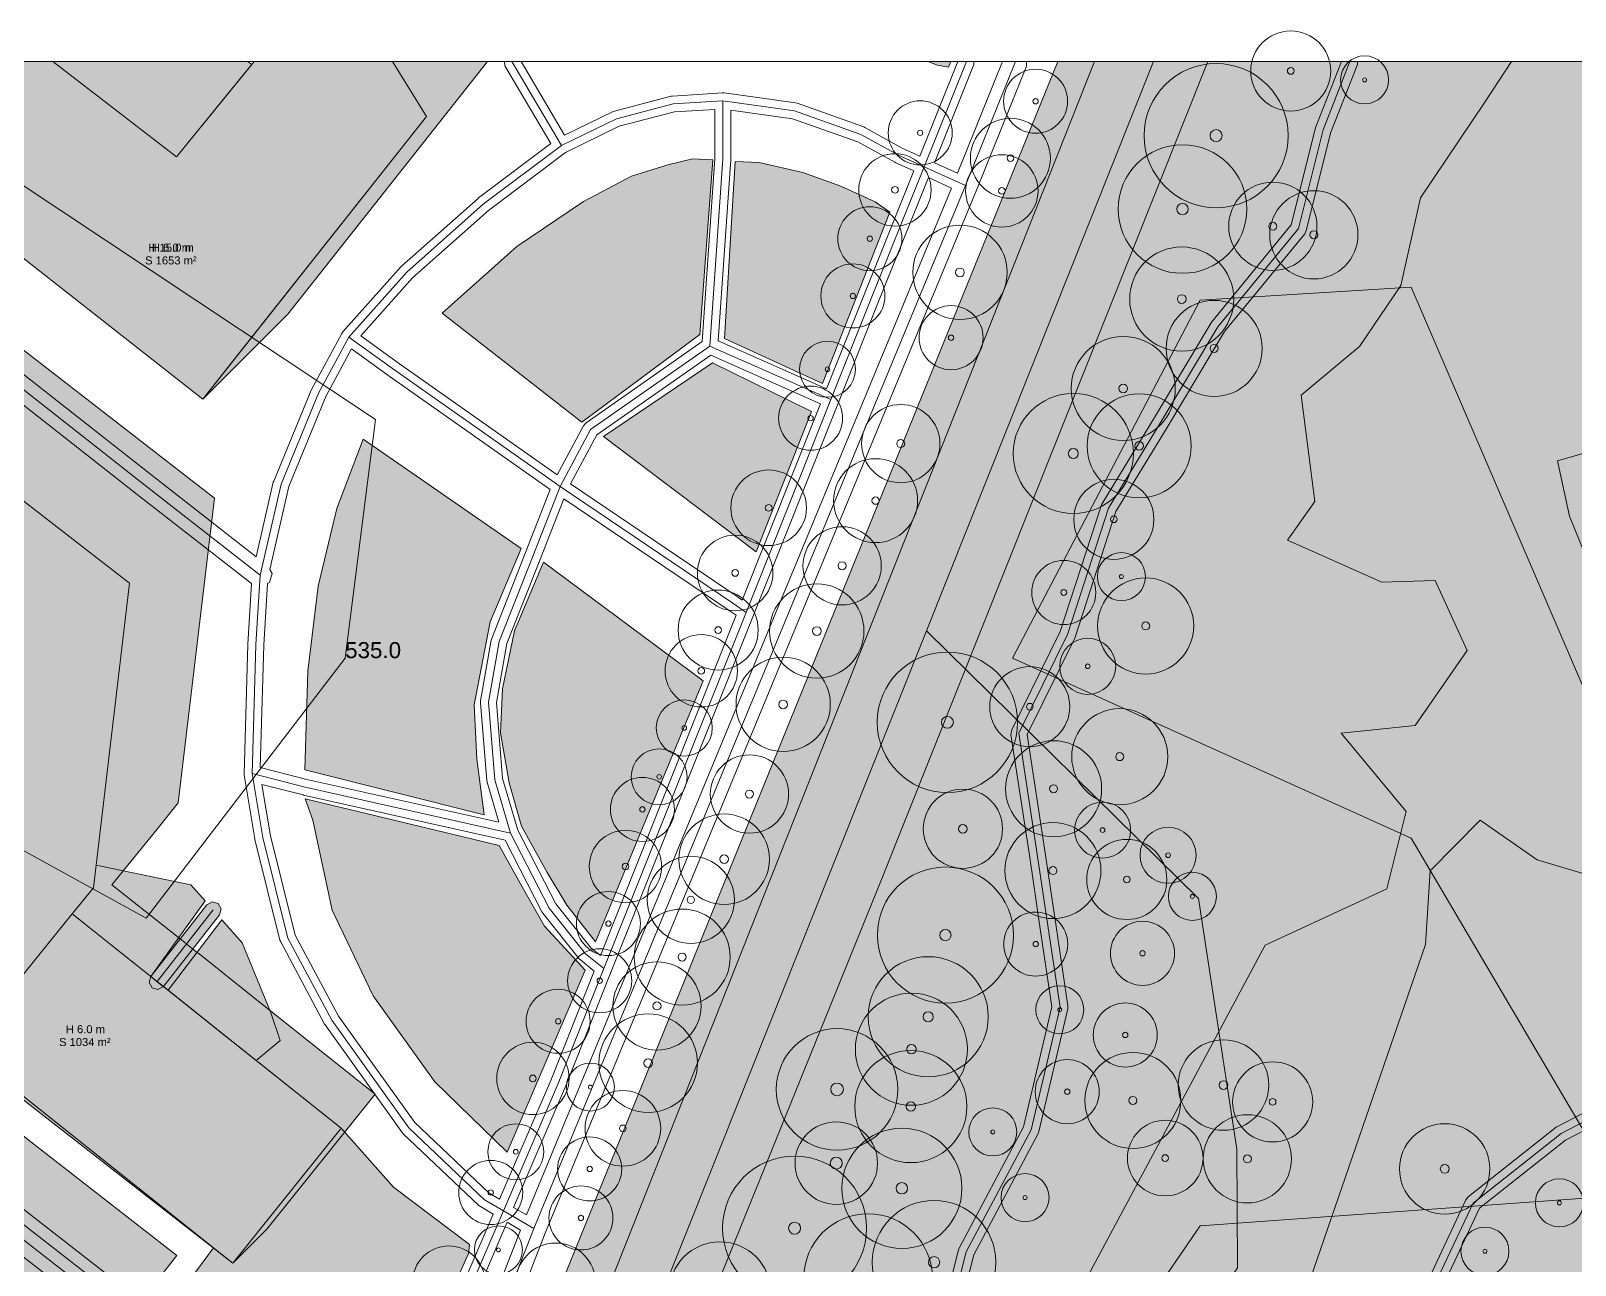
# Model space of a CAD drawing. Header units: metres. Extents: x -6 to 981, y -3 to 1020.
# Drawn here: x 130.5 to 323.4, y 862.9 to 1017 of the extents above; entities that cross this region are included whole.
import ezdxf

# ---------------------------------------------------------------- set-up
doc = ezdxf.new("R2010")
doc.units = ezdxf.units.M
doc.header["$MEASUREMENT"] = 0
for name, color, linetype, lineweight, true_color in [('TPX_BUILDING_AREAS_TEXT', 7, 'CONTINUOUS', 0, 0x000000), ('TPX_BUILDING_HEIGHTS_TEXT', 7, 'CONTINUOUS', 0, 0x000000), ('TPX_BUILDINGS', 7, 'CONTINUOUS', 0, 0x000000), ('TPX_BUILDINGS_HATCH', 7, 'CONTINUOUS', 0, 0xf0f0f0), ('TPX_BUILDINGS_SHADOWS_HATCH', 7, 'CONTINUOUS', 0, 0x000000), ('TPX_BUILDINGS_SHADOWS_OUTLINES', 7, 'CONTINUOUS', 0, 0x000000), ('TPX_CONTOUR_LINES_5M', 7, 'CONTINUOUS', 0, 0x969696), ('TPX_CONTOUR_LINES_5M_TEXT', 7, 'CONTINUOUS', 0, 0x000000), ('TPX_FRAME_PROJECT', 7, 'CONTINUOUS', 0, 0x000000), ('TPX_ROADS_AXES', 7, 'CONTINUOUS', 0, 0x323232), ('TPX_ROADS_CONTOURS', 7, 'CONTINUOUS', 0, 0x646464), ('TPX_ROADS_HATCH', 7, 'CONTINUOUS', 0, 0xc8c8c8), ('TPX_VEGETATION_GREEN_SPACES', 7, 'CONTINUOUS', 0, 0x58ba48), ('TPX_VEGETATION_GREEN_SPACES_HATCH', 7, 'CONTINUOUS', 0, 0x58ba48), ('TPX_VEGETATION_TREES_INDIVIDUAL', 7, 'CONTINUOUS', 0, 0x136734), ('TPX_WATERWAYS', 7, 'CONTINUOUS', 0, 0x7aafdf), ('TPX_WATERWAYS_HATCH', 7, 'CONTINUOUS', 0, 0x7aafdf)]:
    doc.layers.add(name, color=color, linetype=linetype, lineweight=lineweight, true_color=true_color)
doc.styles.add('TPX_TEXTE', font='arial.ttf')

# ---------------------------------------------------------------- blocks, each defined once
blk = doc.blocks.new('TREETR008_CR090')
at = {"layer": 'TPX_VEGETATION_TREES_INDIVIDUAL'}
for radius in [9, 0.75]:
    blk.add_circle((0, 0, 0.04), radius, dxfattribs=at)
blk = doc.blocks.new('TREETR005_CR050')
at = {"layer": 'TPX_VEGETATION_TREES_INDIVIDUAL'}
for radius in [4.95, 0.542]:
    blk.add_circle((0, 0, 0.04), radius, dxfattribs=at)
blk = doc.blocks.new('TREETR008_CR088')
at = {"layer": 'TPX_VEGETATION_TREES_INDIVIDUAL'}
for radius in [8.77, 0.75]:
    blk.add_circle((0, 0, 0.04), radius, dxfattribs=at)
blk = doc.blocks.new('TREETR007_CR064')
at = {"layer": 'TPX_VEGETATION_TREES_INDIVIDUAL'}
for radius in [6.37, 0.708]:
    blk.add_circle((0, 0, 0.04), radius, dxfattribs=at)
blk = doc.blocks.new('TREETR005_CR052')
at = {"layer": 'TPX_VEGETATION_TREES_INDIVIDUAL'}
for radius in [5.24, 0.458]:
    blk.add_circle((0, 0, 0.04), radius, dxfattribs=at)
blk = doc.blocks.new('TREETR006_CR075')
at = {"layer": 'TPX_VEGETATION_TREES_INDIVIDUAL'}
for radius in [7.5, 0.625]:
    blk.add_circle((0, 0, 0.04), radius, dxfattribs=at)
blk = doc.blocks.new('TREETR007_CR085')
at = {"layer": 'TPX_VEGETATION_TREES_INDIVIDUAL'}
for radius in [8.5, 0.708]:
    blk.add_circle((0, 0, 0.04), radius, dxfattribs=at)
blk = doc.blocks.new('TREETR008_CR076')
at = {"layer": 'TPX_VEGETATION_TREES_INDIVIDUAL'}
for radius in [7.59, 0.792]:
    blk.add_circle((0, 0, 0.04), radius, dxfattribs=at)
blk = doc.blocks.new('TREETR007_CR075')
at = {"layer": 'TPX_VEGETATION_TREES_INDIVIDUAL'}
for radius in [7.5, 0.708]:
    blk.add_circle((0, 0, 0.04), radius, dxfattribs=at)
blk = doc.blocks.new('TREETR006_CR070')
at = {"layer": 'TPX_VEGETATION_TREES_INDIVIDUAL'}
for radius in [7, 0.583]:
    blk.add_circle((0, 0, 0.04), radius, dxfattribs=at)
blk = doc.blocks.new('TREETR007_CR077')
at = {"layer": 'TPX_VEGETATION_TREES_INDIVIDUAL'}
for radius in [7.72, 0.708]:
    blk.add_circle((0, 0, 0.04), radius, dxfattribs=at)
blk = doc.blocks.new('TREETR003_CR040')
at = {"layer": 'TPX_VEGETATION_TREES_INDIVIDUAL'}
for radius in [4, 0.333]:
    blk.add_circle((0, 0, 0.04), radius, dxfattribs=at)
blk = doc.blocks.new('TREETR003_CR030')
at = {"layer": 'TPX_VEGETATION_TREES_INDIVIDUAL'}
for radius in [3, 0.25]:
    blk.add_circle((0, 0, 0.04), radius, dxfattribs=at)
blk = doc.blocks.new('TREETR003_CR035')
at = {"layer": 'TPX_VEGETATION_TREES_INDIVIDUAL'}
for radius in [3.5, 0.292]:
    blk.add_circle((0, 0, 0.04), radius, dxfattribs=at)
blk = doc.blocks.new('TREETR005_CR065')
at = {"layer": 'TPX_VEGETATION_TREES_INDIVIDUAL'}
for radius in [6.5, 0.542]:
    blk.add_circle((0, 0, 0.04), radius, dxfattribs=at)
blk = doc.blocks.new('TREETR005_CR049')
at = {"layer": 'TPX_VEGETATION_TREES_INDIVIDUAL'}
for radius in [4.89, 0.5]:
    blk.add_circle((0, 0, 0.04), radius, dxfattribs=at)
blk = doc.blocks.new('TREETR004_CR047')
at = {"layer": 'TPX_VEGETATION_TREES_INDIVIDUAL'}
for radius in [4.72, 0.417]:
    blk.add_circle((0, 0, 0.04), radius, dxfattribs=at)
blk = doc.blocks.new('TREETR005_CR060')
at = {"layer": 'TPX_VEGETATION_TREES_INDIVIDUAL'}
for radius in [6, 0.5]:
    blk.add_circle((0, 0, 0.04), radius, dxfattribs=at)
blk = doc.blocks.new('TREETR005_CR059')
at = {"layer": 'TPX_VEGETATION_TREES_INDIVIDUAL'}
for radius in [5.89, 0.542]:
    blk.add_circle((0, 0, 0.04), radius, dxfattribs=at)
blk = doc.blocks.new('TREETR005_CR054')
at = {"layer": 'TPX_VEGETATION_TREES_INDIVIDUAL'}
for radius in [5.44, 0.458]:
    blk.add_circle((0, 0, 0.04), radius, dxfattribs=at)
blk = doc.blocks.new('TREETR005_CR057')
at = {"layer": 'TPX_VEGETATION_TREES_INDIVIDUAL'}
for radius in [5.65, 0.542]:
    blk.add_circle((0, 0, 0.04), radius, dxfattribs=at)
blk = doc.blocks.new('TREETR005_CR062')
at = {"layer": 'TPX_VEGETATION_TREES_INDIVIDUAL'}
for radius in [6.15, 0.542]:
    blk.add_circle((0, 0, 0.04), radius, dxfattribs=at)
blk = doc.blocks.new('TREETR005_CR055')
at = {"layer": 'TPX_VEGETATION_TREES_INDIVIDUAL'}
for radius in [5.51, 0.5]:
    blk.add_circle((0, 0, 0.04), radius, dxfattribs=at)
blk = doc.blocks.new('TREETR004_CR050')
at = {"layer": 'TPX_VEGETATION_TREES_INDIVIDUAL'}
for radius in [5, 0.417]:
    blk.add_circle((0, 0, 0.04), radius, dxfattribs=at)
blk = doc.blocks.new('TREETR007_CR080')
at = {"layer": 'TPX_VEGETATION_TREES_INDIVIDUAL'}
for radius in [8.03, 0.708]:
    blk.add_circle((0, 0, 0.04), radius, dxfattribs=at)
blk = doc.blocks.new('TREETR008_CR052')
at = {"layer": 'TPX_VEGETATION_TREES_INDIVIDUAL'}
for radius in [5.15, 0.75]:
    blk.add_circle((0, 0, 0.04), radius, dxfattribs=at)
blk = doc.blocks.new('TREETR004_CR045')
at = {"layer": 'TPX_VEGETATION_TREES_INDIVIDUAL'}
for radius in [4.52, 0.417]:
    blk.add_circle((0, 0, 0.04), radius, dxfattribs=at)
blk = doc.blocks.new('TREETR004_CR040')
at = {"layer": 'TPX_VEGETATION_TREES_INDIVIDUAL'}
for radius in [4, 0.375]:
    blk.add_circle((0, 0, 0.04), radius, dxfattribs=at)

msp = doc.modelspace()

# ---------------------------------------------------------------- hatches: boundary and pattern name
at = {"layer": 'TPX_BUILDINGS_HATCH'}
h = msp.add_hatch(color=256, dxfattribs=at)
h.paths.add_polyline_path([(20.94, 975.36), (17.34, 970.89), (33.94, 958.05), (122, 889.94), (135.62, 906.74), (138.27, 910.02), (138.6, 912.82), (142.78, 948.05), (76.58, 999.36), (73.44, 1001.8), (58.73, 1013.19), (51.41, 1013.19), (40.56, 999.72), (20.94, 975.36)])
h.paths.add_polyline_path([(46.91, 974.22), (61.9, 993.22), (98.54, 964.6), (101.85, 962.02), (122.06, 946.23), (117.87, 918.78), (86.85, 943.02), (83.54, 945.6), (46.91, 974.22)], flags=16)
h = msp.add_hatch(color=256, dxfattribs=at)
h.paths.add_polyline_path([(20.94, 975.36), (17.34, 970.89), (33.94, 958.05), (122, 889.94), (153.29, 865.03), (155.69, 863.12), (169.24, 880), (158.62, 888.43), (147.6, 897.22), (146.22, 898.31), (145.44, 898.93), (135.62, 906.74), (138.27, 910.02), (138.6, 912.82), (142.78, 948.05), (76.58, 999.36), (73.44, 1001.8), (58.73, 1013.19), (51.41, 1013.19), (40.56, 999.72), (20.94, 975.36)])
h.paths.add_polyline_path([(46.91, 974.22), (61.9, 993.22), (98.54, 964.6), (83.54, 945.6), (46.91, 974.22)], flags=16)
h.paths.add_polyline_path([(86.85, 943.02), (101.85, 962.02), (122.06, 946.23), (117.87, 918.78), (86.85, 943.02)], flags=16)
for points in [[(133.22, 1013.19), (98.19, 1013.19), (151.96, 971.05), (179.89, 1006.34), (175.63, 1013.19), (158.34, 1013.19), (148.67, 1001.28), (133.22, 1013.19)], [(133.22, 1013.19), (98.19, 1013.19), (151.96, 971.05), (179.89, 1006.34), (175.63, 1013.19), (158.34, 1013.19), (148.67, 1001.28), (133.22, 1013.19)], [(33.94, 958.05), (17.34, 970.89), (155.69, 863.12), (169.24, 880), (135.62, 906.74), (122, 889.94), (33.94, 958.05)], [(108.94, 879.93), (80.92, 844.53), (105.67, 825.41), (112.37, 820.19), (132.47, 845.74), (140.22, 855.59), (108.94, 879.93)]]:
    msp.add_hatch(color=256, dxfattribs=at).paths.add_polyline_path(points)
at = {"layer": 'TPX_BUILDINGS_SHADOWS_HATCH'}
for points in [[(76.58, 999.36), (76.58, 999.36), (142.78, 948.05), (138.6, 912.82), (138.27, 910.02), (135.62, 906.74), (145.44, 898.93), (145.99, 898.49), (146.67, 897.95), (147.6, 897.22), (153.1, 892.83), (169.24, 880), (155.69, 863.12), (159.93, 867.37), (173.48, 884.24), (157.35, 897.07), (151.84, 901.46), (150.92, 902.19), (150.23, 902.73), (149.68, 903.18), (140.59, 910.4), (146.22, 917.35), (148.88, 920.63), (149.21, 923.43), (153.39, 958.66), (87.19, 1009.97), (86.17, 1010.76), (87.63, 1012.72), (87.98, 1013.19), (86.91, 1013.19), (83.39, 1008.48), (76.58, 999.36)], [(157.58, 1013.19), (133.22, 1013.19), (148.67, 1001.28), (158.05, 1012.83), (157.58, 1013.19)], [(155.66, 975.72), (151.96, 971.05), (162.57, 981.66), (187.52, 1013.19), (175.63, 1013.19), (179.89, 1006.34), (155.66, 975.72)], [(54.19, 923.24), (47.83, 916.87), (62.43, 905.5), (67.59, 912.05), (108.94, 879.93), (140.22, 855.59), (132.47, 845.74), (112.37, 820.19), (120.86, 828.67), (140.96, 854.23), (148.7, 864.08), (117.42, 888.42), (115.3, 886.3), (73.95, 918.42), (68.21, 912.67), (66, 914.4), (55.22, 922.83), (55, 922.61), (54.19, 923.24)]]:
    msp.add_hatch(color=256, dxfattribs=at).paths.add_polyline_path(points)
at = {"layer": 'TPX_ROADS_HATCH'}
msp.add_hatch(color=256, dxfattribs=at).paths.add_polyline_path([(145.43, 898.92), (145.23, 898.18), (145.6, 897.52), (146.34, 897.31), (147.01, 897.69), (154.01, 906.64), (154.22, 907.38), (153.84, 908.05), (153.1, 908.25), (152.44, 907.88), (145.43, 898.92)])
at = {"layer": 'TPX_VEGETATION_GREEN_SPACES_HATCH'}
for points in [[(0, 344.9), (0, 326.12), (12.7, 361.21), (29.35, 401.18), (54.95, 474.24), (58.93, 495.9), (59.11, 498.1), (58.96, 501.57), (59.31, 507.53), (61.82, 511.27), (65.53, 515.17), (70.18, 516.94), (91.2, 559.93), (95.93, 600.52), (88.27, 631.34), (89.79, 671.05), (79.48, 688.86), (78.05, 689.77), (76.54, 690.74), (75.19, 691.61), (74.38, 692.44), (71.03, 695.88), (67.28, 703.04), (66.1, 710.57), (67.2, 717.72), (69.99, 723.63), (75.46, 729.61), (80.21, 732.5), (86.06, 734.35), (88.36, 734.43), (93.24, 734.59), (99.71, 732.95), (106.55, 728.74), (108.25, 726.98), (109.32, 725.88), (112.19, 721.5), (113.81, 717.5), (126.57, 728.23), (128.15, 736.96), (151.93, 761.25), (157.32, 766.18), (158.69, 767.44), (176.34, 796.3), (188.7, 824.18), (194.65, 840.03), (263.32, 1013.19), (258.74, 1013.19), (190.86, 846.17), (184.43, 828.46), (178.96, 820.07), (146.2, 777.43), (120.55, 745.87), (111.81, 741.03), (103.87, 738.99), (70.56, 740.93), (60.85, 738.57), (58.27, 734.8), (55.8, 727.76), (53.04, 715.87), (46.9, 664.9), (43.2, 628.17), (40.41, 595.25), (41, 565.35), (41.92, 537.8), (43.43, 481.37), (42.85, 467.48), (40.81, 458.08), (36.36, 442.4), (26.26, 416.01), (0, 344.9)], [(167.72, 746.99), (167.16, 739.64), (168.21, 734.17), (168.81, 728.94), (171.29, 727.13), (174.62, 726.94), (177.43, 729.51), (179.98, 733.66), (183.85, 736.48), (195.06, 744.07), (208.38, 747.68), (225.65, 784.54), (238.07, 802.01), (249.1, 800.88), (249.5, 789.51), (239.07, 773.13), (250.89, 747.21), (254.61, 743.15), (260.4, 741.11), (270.5, 743.83), (283.69, 748.56), (301.75, 757.08), (427.7, 765.77), (420.49, 835.99), (421, 847.48), (422.29, 857.44), (425.07, 866.3), (429.82, 873.87), (520.03, 993.87), (526.37, 997.94), (505.15, 1013.19), (348.99, 1013.19), (350.39, 1009.79), (343.13, 1002.2), (349.46, 994.22), (354.25, 984.46), (345.24, 982), (343.41, 978.95), (344.65, 973.82), (352.02, 965.84), (361.65, 952.71), (354.22, 954.31), (342.66, 953.66), (337.54, 956.01), (342.24, 963.37), (334.06, 967.03), (321.19, 963.32), (322.66, 956.41), (327.67, 944.09), (323.78, 938.77), (330.66, 934.1), (335.39, 917.71), (339.59, 900.81), (326.93, 893), (331.14, 903.96), (326.59, 911.15), (318.65, 913.52), (311.51, 918.44), (305.28, 912.12), (304.69, 902.93), (288.57, 856.15), (263.99, 828.35), (256.29, 819.64), (253.79, 845.26), (284.66, 902.86), (299.87, 909.88), (302.28, 919.56), (294.15, 929.34), (303.41, 930.28), (309.91, 939.66), (305.89, 948.39), (299.22, 948.2), (287.45, 953.42), (290.84, 958.25), (289.17, 971.55), (296.42, 977.61), (301.62, 985.22), (304.04, 996.18), (312.11, 1008.12), (315.43, 1013.19), (277.48, 1013.19), (236.71, 911.06), (198.28, 816.25), (189.64, 795.89), (188.29, 790.25), (181.77, 774.13), (174.34, 759.45), (173.61, 758.07), (167.72, 746.99)], [(245.37, 1013.19), (242.55, 1013.19), (243.67, 1012.76), (245.09, 1012.5), (245.37, 1013.19)], [(284.66, 902.86), (253.79, 845.26), (256.29, 819.64), (263.99, 828.35), (288.57, 856.15), (304.69, 902.93), (305.28, 912.12), (311.51, 918.44), (318.65, 913.52), (326.59, 911.15), (331.14, 903.96), (326.93, 893), (339.59, 900.81), (335.39, 917.71), (330.66, 934.1), (323.78, 938.77), (327.67, 944.09), (322.66, 956.41), (321.19, 963.32), (334.06, 967.03), (342.24, 963.37), (337.54, 956.01), (342.66, 953.66), (354.22, 954.31), (361.65, 952.71), (352.02, 965.84), (344.65, 973.82), (343.41, 978.95), (345.24, 982), (354.25, 984.46), (349.46, 994.22), (343.13, 1002.2), (350.39, 1009.79), (348.99, 1013.19), (315.43, 1013.19), (312.11, 1008.12), (304.04, 996.18), (301.62, 985.22), (296.42, 977.61), (289.17, 971.55), (290.84, 958.25), (287.45, 953.42), (299.22, 948.2), (305.89, 948.39), (309.91, 939.66), (303.41, 930.28), (294.15, 929.34), (302.28, 919.56), (299.87, 909.88), (284.66, 902.86)], [(191.19, 990.09), (181.86, 981.78), (199.28, 968.18), (214.02, 979.11), (215.67, 1000.91), (213.1, 1001.04), (210.02, 1000.28), (205.48, 998.88), (199.51, 995.71), (191.19, 990.09)], [(218.43, 1000.71), (217.13, 978.59), (229.36, 972.99), (237.78, 994.39), (235.94, 995.66), (231.65, 997.62), (226.91, 999.35), (221.43, 1000.57), (218.43, 1000.71)], [(215.61, 975.57), (202, 966.38), (221.06, 951.95), (227.98, 969.5), (215.61, 975.57)], [(165.07, 937.05), (164.67, 924.76), (187.1, 919.12), (186.17, 926.08), (185.83, 932.84), (187.82, 943.23), (191.71, 952.4), (171.99, 966.03), (168.67, 957.4), (166.34, 947.69), (165.07, 937.05)], [(189.36, 934.87), (189.13, 929.35), (190.22, 923.14), (191.76, 917.7), (194.95, 911.94), (197.43, 907.83), (201.01, 903.27), (214.45, 935.84), (194.51, 950.67), (190.87, 942.1), (189.36, 934.87)], [(188.96, 915.3), (164.74, 921.13), (165.67, 918.46), (168.09, 907.22), (173.24, 896.52), (180.93, 885.79), (189.97, 876.98), (199.71, 899.72), (194.62, 905.23), (191.84, 910.15), (188.96, 915.3)], [(138.27, 910.02), (135.62, 906.74), (145.44, 898.93), (152.24, 908.37), (150.44, 910.4), (138.6, 912.82), (138.27, 910.02)], [(154.33, 906.01), (147.6, 897.22), (158.62, 888.43), (161.61, 890.96), (160.39, 894.51), (156.87, 903.14), (154.33, 906.01)], [(153.29, 865.03), (148.06, 858.03), (171.81, 839.9), (174.27, 840.1), (185.12, 864.35), (185.25, 865.45), (175.78, 872.64), (169.24, 880), (155.69, 863.12), (153.29, 865.03)]]:
    msp.add_hatch(color=256, dxfattribs=at).paths.add_polyline_path(points)
at = {"layer": 'TPX_WATERWAYS_HATCH'}
msp.add_hatch(color=256, dxfattribs=at).paths.add_polyline_path([(176.34, 796.3), (158.69, 767.44), (170.27, 761.53), (174.34, 759.45), (181.77, 774.13), (188.29, 790.25), (189.64, 795.89), (198.28, 816.25), (236.71, 911.06), (277.48, 1013.19), (263.32, 1013.19), (194.65, 840.03), (188.7, 824.18), (176.34, 796.3)])

# ---------------------------------------------------------------- linework, layer by layer
at = {"layer": 'TPX_BUILDINGS', "elevation": 0.04}
for points in [[(20.94, 975.36), (17.34, 970.89), (33.94, 958.05), (122, 889.94), (135.62, 906.74), (138.27, 910.02), (138.6, 912.82), (142.78, 948.05), (76.58, 999.36), (73.44, 1001.8), (58.73, 1013.19), (51.41, 1013.19), (40.56, 999.72)], [(20.94, 975.36), (17.34, 970.89), (33.94, 958.05), (122, 889.94), (153.29, 865.03), (155.69, 863.12), (169.24, 880), (158.62, 888.43), (147.6, 897.22), (146.22, 898.31), (145.44, 898.93), (135.62, 906.74), (138.27, 910.02), (138.6, 912.82), (142.78, 948.05), (76.58, 999.36), (73.44, 1001.8), (58.73, 1013.19), (51.41, 1013.19), (40.56, 999.72)], [(133.22, 1013.19), (98.19, 1013.19), (151.96, 971.05), (179.89, 1006.34), (175.63, 1013.19), (158.34, 1013.19), (148.67, 1001.28)], [(133.22, 1013.19), (98.19, 1013.19), (151.96, 971.05), (179.89, 1006.34), (175.63, 1013.19), (158.34, 1013.19), (148.67, 1001.28)], [(33.94, 958.05), (17.34, 970.89), (155.69, 863.12), (169.24, 880), (135.62, 906.74), (122, 889.94)], [(108.94, 879.93), (80.92, 844.53), (105.67, 825.41), (112.37, 820.19), (132.47, 845.74), (140.22, 855.59)]]:
    msp.add_lwpolyline(points, close=True, dxfattribs=at)
at = {"layer": 'TPX_BUILDINGS_SHADOWS_OUTLINES', "elevation": 0.04}
for points in [[(157.58, 1013.19), (133.22, 1013.19), (148.67, 1001.28), (158.05, 1012.83)], [(155.66, 975.72), (151.96, 971.05), (162.57, 981.66), (187.52, 1013.19), (175.63, 1013.19), (179.89, 1006.34)], [(54.19, 923.24), (47.83, 916.87), (62.43, 905.5), (67.59, 912.05), (108.94, 879.93), (140.22, 855.59), (132.47, 845.74), (112.37, 820.19), (120.86, 828.67), (140.96, 854.23), (148.7, 864.08), (117.42, 888.42), (115.3, 886.3), (73.95, 918.42), (68.21, 912.67), (66, 914.4), (55.22, 922.83), (55, 922.61)]]:
    msp.add_lwpolyline(points, close=True, dxfattribs=at)
msp.add_lwpolyline([(76.58, 999.36), (142.78, 948.05), (138.6, 912.82), (138.27, 910.02), (135.62, 906.74), (145.44, 898.93), (145.99, 898.49), (146.67, 897.95), (147.6, 897.22), (153.1, 892.83), (169.24, 880), (155.69, 863.12), (159.93, 867.37), (173.48, 884.24), (157.35, 897.07), (151.84, 901.46), (150.92, 902.19), (150.23, 902.73), (149.68, 903.18), (140.59, 910.4), (146.22, 917.35), (148.88, 920.63), (149.21, 923.43), (153.39, 958.66), (87.19, 1009.97)], dxfattribs=at)
at = {"layer": 'TPX_CONTOUR_LINES_5M', "elevation": 0.05}
for points in [[(566.94, 1013.19), (566.94, 998.29), (487.24, 908.69), (408.23, 870.59), (355.55, 926.17), (329.22, 923.85), (302.88, 985.01), (276.54, 983.4), (253.08, 938.69), (302.88, 916.2), (329.22, 871.57), (276.54, 867.81), (243.45, 819.49), (239.83, 759.89), (223.87, 749.06), (144.85, 746.08), (60.55, 700.29), (53.5, 670.49), (105.16, 581.09)], [(76.77, 1013.19), (70.01, 968.49), (85.87, 938.69), (144.85, 906.21), (169.72, 938.69), (173.5, 968.49), (128.62, 998.29), (128.62, 1013.19)]]:
    msp.add_lwpolyline(points, dxfattribs=at)
at = {"layer": 'TPX_FRAME_PROJECT', "elevation": 0}
msp.add_lwpolyline([(0, 0), (974.48, 0), (974.48, 1013.19), (0, 1013.19)], close=True, dxfattribs=at)
at = {"layer": 'TPX_ROADS_AXES', "elevation": 0.03}
for points in [[(247.34, 1013.19), (242.06, 1000.05), (235.19, 982.99), (230.41, 970.99), (219.8, 944.41), (202.04, 899.92), (196.32, 885.58), (189.49, 869.67), (185.97, 861.47), (177.22, 841.81), (174.96, 837.66), (172.85, 834.21), (170.25, 829.04), (166.92, 822.94), (121.6, 763.54), (115.1, 755.85), (109.42, 751.84), (94.09, 748.04), (86.24, 749.16), (54.93, 751.4), (47.77, 755.54), (0, 793.04)], [(53.38, 744.15), (94.4, 743.17), (101.44, 742.32), (119.31, 750.6), (137.16, 771.65), (147.41, 786.45), (177.77, 830.38), (184.23, 844.11), (193.3, 867.45), (247.2, 997.7), (253.45, 1013.19)], [(77.47, 1013.19), (80.23, 1011.13), (83.39, 1008.48), (144.68, 960.31)], [(176.21, 740.54), (190.01, 756.52), (192.48, 763.72), (203.66, 774.38), (208.35, 797.6), (218, 816.8), (221.29, 821.08), (228.99, 831.11), (231.59, 834.5), (243.68, 850.22), (247.3, 864.54), (255.41, 879.8), (259.03, 895.11), (257.55, 905.03), (256.23, 913.94), (253.89, 929.31), (259.97, 941.63), (265.1, 957.42), (271.67, 968.24), (278.75, 980.05), (288.81, 992.33), (291.92, 1004.67), (295.25, 1013.19)], [(190.55, 1013.19), (196.75, 1002.7)], [(158.09, 924.27), (158.55, 940.36), (159.11, 949.07), (161.73, 960.43), (166.38, 971.78), (170.19, 978.77), (177.43, 986.88), (186.98, 995.37), (196.75, 1002.7), (203.62, 1006.06), (210.7, 1007.9), (216.92, 1008.29), (225.86, 1007.04), (234.16, 1004.09), (238.87, 1001.5), (242.06, 1000.05), (247.2, 997.7)], [(216.92, 1008.29), (216.92, 1001.03), (215.28, 977.67), (200.39, 967.24), (196.57, 960.11), (193.19, 951.5), (188.96, 940.78), (187.64, 933.21)], [(219.8, 944.41), (218.14, 945.55), (196.57, 960.11), (175.94, 974.64), (170.19, 978.77)], [(215.28, 977.67), (230.41, 970.99)], [(177.77, 830.38), (172.85, 834.21), (1.42, 967.78)], [(144.68, 960.31), (159.11, 949.07)], [(187.64, 933.21), (188.41, 923.49), (190.37, 916.85), (195.19, 907.46), (199.73, 901.78), (202.04, 899.92)], [(190.37, 916.85), (164.72, 922.58), (158.09, 924.27)], [(193.3, 867.45), (189.49, 869.67), (187.13, 871.06), (177.66, 880.03), (168.04, 893.46), (162.55, 903.72), (159.43, 916.3), (158.09, 924.27)], [(153.22, 907.26), (146.22, 898.31)], [(326.83, 882.03), (321.64, 879.33), (310.64, 870.64), (306.41, 861.62), (304, 851.6), (296.48, 838.25), (286.37, 824.31), (285.44, 821.29), (276.98, 793.97), (269.38, 781.57), (267.67, 774.36)]]:
    msp.add_lwpolyline(points, dxfattribs=at)
at = {"layer": 'TPX_ROADS_CONTOURS', "elevation": 0.03}
for points in [[(185.63, 843.56), (194.69, 866.89), (248.59, 997.13), (254.84, 1012.63), (254.83, 1013.19), (251.83, 1013.19), (246.21, 999.25), (243.34, 1000.56), (248.27, 1012.82), (248.27, 1013.19), (246.27, 1013.19), (241.52, 1001.39), (239.31, 1002.39), (234.64, 1004.97), (234.5, 1005.03), (226.2, 1007.98), (226, 1008.03), (217.06, 1009.28), (216.86, 1009.29), (210.63, 1008.89), (210.45, 1008.86), (203.37, 1007.02), (203.19, 1006.96), (197.14, 1004), (191.71, 1013.19), (189.61, 1013.19), (189.68, 1012.68), (195.43, 1002.96), (186.38, 996.17), (186.32, 996.11), (176.77, 987.63), (176.69, 987.54), (169.45, 979.43), (169.32, 979.25), (165.51, 972.26), (165.46, 972.16), (160.8, 960.81), (160.75, 960.65), (158.61, 951.36), (145.6, 961.5), (84.33, 1009.64)], [(244.65, 849.97), (248.24, 864.18), (256.29, 879.33), (256.38, 879.57), (260, 894.88), (260.02, 895.25), (258.54, 905.18), (257.22, 914.09), (254.93, 929.15), (260.87, 941.19), (260.92, 941.32), (266.02, 957), (272.52, 967.72), (279.57, 979.48), (289.59, 991.69), (289.78, 992.08), (292.87, 1004.36), (296.18, 1012.82), (296.17, 1013.19), (294.18, 1013.19), (290.99, 1005.03), (290.95, 1004.91), (287.9, 992.79), (277.98, 980.69), (277.89, 980.57), (270.81, 968.76), (264.25, 957.94), (264.15, 957.73), (259.04, 942.01), (252.99, 929.75), (252.9, 929.15), (255.24, 913.79), (256.56, 904.88), (258.01, 895.15), (254.46, 880.16), (246.41, 865.01), (246.33, 864.78), (242.77, 850.66)], [(82.46, 1007.3), (143.75, 959.13), (158.04, 948), (157.55, 940.43), (157.55, 940.39), (157.09, 924.3), (157.1, 924.11), (158.44, 916.14), (158.46, 916.06), (161.58, 903.48), (161.67, 903.25), (167.15, 892.99), (167.22, 892.88), (176.85, 879.44), (176.97, 879.3), (186.44, 870.33), (186.62, 870.19), (188.22, 869.25), (185.06, 861.87), (176.32, 842.26), (174.09, 838.16), (172.84, 836.11), (3.55, 968.02)], [(1.68, 965.67), (171.35, 833.47), (169.36, 829.51), (166.08, 823.48), (120.82, 764.17)], [(326.37, 882.92), (321.17, 880.22), (321.02, 880.12), (310.02, 871.42), (309.73, 871.06), (305.5, 862.05)], [(330.42, 757.07), (321.22, 757.41), (321.01, 757.4), (298.62, 753.37), (292.88, 758.95), (292.74, 759.07), (284.79, 764.32), (284.55, 764.43), (270.93, 768.92), (268.72, 774.44), (270.32, 781.19), (277.84, 793.45), (277.94, 793.67), (286.4, 820.99), (287.28, 823.85), (297.29, 837.66), (297.35, 837.76), (304.87, 851.11), (304.97, 851.37), (307.36, 861.29), (311.44, 870), (322.18, 878.49), (327.26, 881.13)]]:
    msp.add_lwpolyline(points, dxfattribs=at)
for points in [[(171.68, 978.93), (178.14, 986.17), (187.61, 994.59), (197.27, 1001.84), (203.97, 1005.11), (210.86, 1006.9), (215.92, 1007.22), (215.92, 1001.07), (214.32, 978.22), (199.82, 968.06), (199.51, 967.71), (196.22, 961.58), (176.52, 975.46)], [(216.33, 978.3), (217.92, 1000.96), (217.92, 1001.03), (217.92, 1007.14), (225.62, 1006.06), (233.75, 1003.18), (238.38, 1000.62), (238.45, 1000.59), (240.77, 999.53), (234.27, 983.36), (229.86, 972.32)], [(190.76, 870.09), (197.24, 885.18), (197.25, 885.21), (202.97, 899.55), (220.73, 944.04), (231.34, 970.61), (236.12, 982.62), (242.6, 998.7), (245.46, 997.4), (192.37, 869.15)], [(159.11, 925.04), (159.55, 940.32), (160.04, 948.01), (160.29, 948.15), (160.6, 949.25), (160.3, 949.78), (162.68, 960.12), (167.29, 971.35), (170.53, 977.3), (175.36, 973.83), (195.35, 959.75), (192.26, 951.87), (188.03, 941.15), (187.98, 940.95), (186.65, 933.38), (186.64, 933.13), (187.41, 923.42), (187.45, 923.21), (188.93, 918.19), (164.95, 923.55)], [(197.88, 960.44), (201.16, 966.56), (215.39, 976.53), (229.12, 970.46), (219.34, 945.94), (218.7, 946.38)], [(188.65, 933.16), (189.93, 940.51), (194.12, 951.13), (197.04, 958.59), (217.58, 944.73), (218.58, 944.04), (201.62, 901.55), (200.45, 902.49), (196.04, 908), (191.3, 917.22), (189.4, 923.68)], [(159.33, 922.92), (164.47, 921.61), (164.5, 921.6), (189.7, 915.97), (194.3, 907), (194.41, 906.83), (198.95, 901.16), (199.11, 901), (200.84, 899.61), (195.4, 885.96), (189.02, 871.11), (187.73, 871.86), (178.42, 880.69), (168.89, 893.99), (163.49, 904.09), (160.41, 916.51)], [(145.43, 898.92), (145.23, 898.18), (145.6, 897.52), (146.34, 897.31), (147.01, 897.69), (154.01, 906.64), (154.22, 907.38), (153.84, 908.05), (153.1, 908.25), (152.44, 907.88)], [(174.43, 834.88), (175.81, 837.13), (175.83, 837.18), (178.1, 841.33), (178.13, 841.41), (186.89, 861.06), (189.96, 868.24), (191.62, 867.27), (182.85, 844.7), (177.21, 832.71)]]:
    msp.add_lwpolyline(points, close=True, dxfattribs=at)
at = {"layer": 'TPX_VEGETATION_GREEN_SPACES', "elevation": 0}
for points in [[(158.69, 767.44), (176.34, 796.3), (188.7, 824.18), (194.65, 840.03), (263.32, 1013.19), (258.74, 1013.19), (190.86, 846.17), (184.43, 828.46), (178.96, 820.07), (146.2, 777.43), (120.55, 745.87)], [(253.79, 845.26), (284.66, 902.86), (299.87, 909.88), (302.28, 919.56), (294.15, 929.34), (303.41, 930.28), (309.91, 939.66), (305.89, 948.39), (299.22, 948.2), (287.45, 953.42), (290.84, 958.25), (289.17, 971.55), (296.42, 977.61), (301.62, 985.22), (304.04, 996.18), (312.11, 1008.12), (315.43, 1013.19), (277.48, 1013.19), (236.71, 911.06), (198.28, 816.25)], [(348.99, 1013.19), (315.43, 1013.19), (312.11, 1008.12), (304.04, 996.18), (301.62, 985.22), (296.42, 977.61), (289.17, 971.55), (290.84, 958.25), (287.45, 953.42), (299.22, 948.2), (305.89, 948.39), (309.91, 939.66), (303.41, 930.28), (294.15, 929.34), (302.28, 919.56), (299.87, 909.88), (284.66, 902.86), (253.79, 845.26)], [(327.67, 944.09), (322.66, 956.41), (321.19, 963.32), (334.06, 967.03)], [(334.06, 967.03), (321.19, 963.32), (322.66, 956.41), (327.67, 944.09)], [(288.57, 856.15), (304.69, 902.93), (305.28, 912.12), (311.51, 918.44), (318.65, 913.52), (326.59, 911.15)], [(326.59, 911.15), (318.65, 913.52), (311.51, 918.44), (305.28, 912.12), (304.69, 902.93), (288.57, 856.15)]]:
    msp.add_lwpolyline(points, dxfattribs=at)
for points in [[(245.37, 1013.19), (242.55, 1013.19), (243.67, 1012.76), (245.09, 1012.5)], [(191.19, 990.09), (181.86, 981.78), (199.28, 968.18), (214.02, 979.11), (215.67, 1000.91), (213.1, 1001.04), (210.02, 1000.28), (205.48, 998.88), (199.51, 995.71)], [(218.43, 1000.71), (217.13, 978.59), (229.36, 972.99), (237.78, 994.39), (235.94, 995.66), (231.65, 997.62), (226.91, 999.35), (221.43, 1000.57)], [(215.61, 975.57), (202, 966.38), (221.06, 951.95), (227.98, 969.5)], [(165.07, 937.05), (164.67, 924.76), (187.1, 919.12), (186.17, 926.08), (185.83, 932.84), (187.82, 943.23), (191.71, 952.4), (171.99, 966.03), (168.67, 957.4), (166.34, 947.69)], [(189.36, 934.87), (189.13, 929.35), (190.22, 923.14), (191.76, 917.7), (194.95, 911.94), (197.43, 907.83), (201.01, 903.27), (214.45, 935.84), (194.51, 950.67), (190.87, 942.1)], [(188.96, 915.3), (164.74, 921.13), (165.67, 918.46), (168.09, 907.22), (173.24, 896.52), (180.93, 885.79), (189.97, 876.98), (199.71, 899.72), (194.62, 905.23), (191.84, 910.15)], [(138.27, 910.02), (135.62, 906.74), (145.44, 898.93), (152.24, 908.37), (150.44, 910.4), (138.6, 912.82)], [(154.33, 906.01), (147.6, 897.22), (158.62, 888.43), (161.61, 890.96), (160.39, 894.51), (156.87, 903.14)], [(153.29, 865.03), (148.06, 858.03), (171.81, 839.9), (174.27, 840.1), (185.12, 864.35), (185.25, 865.45), (175.78, 872.64), (169.24, 880), (155.69, 863.12)]]:
    msp.add_lwpolyline(points, close=True, dxfattribs=at)
at = {"layer": 'TPX_WATERWAYS', "elevation": 0.01}
msp.add_lwpolyline([(176.34, 796.3), (158.69, 767.44), (170.27, 761.53), (174.34, 759.45), (181.77, 774.13), (188.29, 790.25), (189.64, 795.89), (198.28, 816.25), (236.71, 911.06), (277.48, 1013.19), (263.32, 1013.19), (194.65, 840.03), (188.7, 824.18)], close=True, dxfattribs=at)
for points in [[(270.72, 1013.19), (242.34, 942.1), (189.22, 809.02), (170.27, 761.53)], [(242.34, 942.1), (271.28, 913.63)], [(271.28, 913.63), (276.31, 908.68), (281.11, 877.37), (281.19, 862.54), (261.92, 834.36), (256.29, 819.64), (249.1, 800.88), (222.4, 736.89)]]:
    msp.add_lwpolyline(points, dxfattribs=at)

# ---------------------------------------------------------------- block references
at = {"layer": 'TPX_VEGETATION_TREES_INDIVIDUAL'}
for name, p in [('TREETR004_CR050', (287.85, 1012.02, 0.04)), ('TREETR008_CR090', (278.53, 1003.94, 0.04)), ('TREETR003_CR030', (297.08, 1010.91, 0.04)), ('TREETR003_CR040', (255.98, 1008.24, 0.04)), ('TREETR003_CR040', (241.56, 1004.29, 0.04)), ('TREETR004_CR050', (252.83, 1001.12, 0.04)), ('TREETR004_CR045', (238.41, 997.17, 0.04)), ('TREETR004_CR045', (251.76, 997.04, 0.04)), ('TREETR007_CR080', (274.33, 994.78, 0.04)), ('TREETR005_CR055', (285.61, 992.63, 0.04)), ('TREETR005_CR055', (290.74, 991.56, 0.04)), ('TREETR003_CR040', (235.27, 991.07, 0.04)), ('TREETR005_CR059', (246.53, 986.87, 0.04)), ('TREETR005_CR065', (274.23, 983.54, 0.04)), ('TREETR003_CR040', (233.15, 983.93, 0.04)), ('TREETR003_CR040', (245.42, 978.71, 0.04)), ('TREETR005_CR060', (278.28, 977.37, 0.04)), ('TREETR003_CR035', (229.98, 974.77, 0.04)), ('TREETR005_CR065', (266.93, 972.37, 0.04)), ('TREETR003_CR040', (227.87, 968.66, 0.04)), ('TREETR005_CR049', (239.13, 965.48, 0.04)), ('TREETR006_CR075', (260.69, 964.25, 0.04)), ('TREETR005_CR065', (268.92, 965.2, 0.04)), ('TREETR005_CR052', (235.99, 958.36, 0.04)), ('TREETR004_CR047', (222.63, 957.47, 0.04)), ('TREETR004_CR050', (265.75, 956.03, 0.04)), ('TREETR005_CR049', (231.8, 950.22, 0.04)), ('TREETR004_CR047', (218.44, 949.33, 0.04)), ('TREETR003_CR030', (266.7, 948.87, 0.04)), ('TREETR004_CR040', (259.5, 946.89, 0.04)), ('TREETR005_CR059', (228.64, 942.08, 0.04)), ('TREETR005_CR060', (269.73, 942.71, 0.04)), ('TREETR004_CR050', (216.32, 942.2, 0.04)), ('TREETR004_CR045', (214.21, 937.11, 0.04)), ('TREETR003_CR035', (262.49, 937.67, 0.04)), ('TREETR005_CR059', (224.44, 932.92, 0.04)), ('TREETR008_CR088', (244.96, 930.68, 0.04)), ('TREETR004_CR050', (255.25, 932.63, 0.04)), ('TREETR003_CR035', (212.09, 929.97, 0.04)), ('TREETR005_CR060', (266.49, 926.39, 0.04)), ('TREETR005_CR060', (258.23, 922.38, 0.04)), ('TREETR003_CR035', (208.95, 923.87, 0.04)), ('TREETR005_CR049', (220.23, 921.72, 0.04)), ('TREETR003_CR040', (206.86, 919.8, 0.04)), ('TREETR005_CR050', (246.89, 917.38, 0.04)), ('TREETR003_CR035', (264.35, 917.21, 0.04)), ('TREETR005_CR057', (217.07, 913.58, 0.04)), ('TREETR004_CR045', (204.74, 912.67, 0.04)), ('TREETR005_CR060', (258.14, 912.16, 0.04)), ('TREETR003_CR035', (272.53, 914.07, 0.04)), ('TREETR004_CR050', (267.37, 911.05, 0.04)), ('TREETR005_CR054', (212.91, 908.51, 0.04)), ('TREETR007_CR085', (244.71, 904.11, 0.04)), ('TREETR003_CR030', (275.56, 908.93, 0.04)), ('TREETR003_CR040', (202.61, 905.54, 0.04)), ('TREETR005_CR060', (211.82, 901.36, 0.04)), ('TREETR003_CR040', (255.99, 902.98, 0.04)), ('TREETR003_CR040', (269.33, 901.83, 0.04)), ('TREETR003_CR040', (201.52, 898.4, 0.04)), ('TREETR006_CR075', (242.56, 893.91, 0.04)), ('TREETR005_CR055', (208.68, 895.26, 0.04)), ('TREETR003_CR040', (196.33, 893.34, 0.04)), ('TREETR003_CR030', (259, 894.78, 0.04)), ('TREETR006_CR070', (240.46, 889.85, 0.04)), ('TREETR003_CR040', (267.18, 891.63, 0.04)), ('TREETR005_CR062', (207.58, 888.12, 0.04)), ('TREETR008_CR076', (231.17, 884.83, 0.04)), ('TREETR004_CR045', (193.18, 886.21, 0.04)), ('TREETR006_CR070', (240.39, 882.69, 0.04)), ('TREETR005_CR060', (268.13, 883.45, 0.04)), ('TREETR005_CR057', (279.45, 885.38, 0.04)), ('TREETR003_CR030', (200.36, 885.12, 0.04)), ('TREETR003_CR040', (259.93, 884.55, 0.04)), ('TREETR004_CR050', (285.59, 883.28, 0.04)), ('TREETR004_CR047', (204.42, 879.97, 0.04)), ('TREETR003_CR030', (250.63, 879.53, 0.04)), ('TREETR005_CR055', (282.44, 876.16, 0.04)), ('TREETR003_CR035', (191.04, 877.04, 0.04)), ('TREETR008_CR052', (231.08, 875.63, 0.04)), ('TREETR007_CR075', (239.27, 872.48, 0.04)), ('TREETR004_CR047', (272.17, 876.26, 0.04)), ('TREETR005_CR057', (307.08, 874.9, 0.04)), ('TREETR003_CR040', (200.27, 874.9, 0.04)), ('TREETR003_CR040', (187.91, 871.96, 0.04)), ('TREETR008_CR090', (225.87, 867.5, 0.04)), ('TREETR003_CR030', (254.66, 871.32, 0.04)), ('TREETR003_CR040', (199.18, 868.78, 0.04)), ('TREETR003_CR030', (321.41, 870.67, 0.04)), ('TREETR007_CR077', (243.29, 863.25, 0.04)), ('TREETR007_CR080', (235.05, 861.28, 0.04)), ('TREETR003_CR030', (188.87, 864.79, 0.04)), ('TREETR003_CR030', (312.11, 864.63, 0.04)), ('TREETR004_CR045', (182.67, 860.76, 0.04)), ('TREETR004_CR050', (196.02, 860.64, 0.04)), ('TREETR007_CR064', (216.55, 859.42, 0.04))]:
    msp.add_blockref(name, p, dxfattribs=at)

# ---------------------------------------------------------------- texts
at = {"layer": 'TPX_BUILDING_AREAS_TEXT', "style": 'TPX_TEXTE'}
for s, p in [('S 1653 m²', (144.73, 987.86, 0.05)), ('S 1653 m²', (144.73, 987.86, 0.05)), ('S 1034 m²', (133.98, 890.25, 0.05))]:
    msp.add_text(s, height=1, dxfattribs=at).set_placement(p)
at = {"layer": 'TPX_BUILDING_HEIGHTS_TEXT', "style": 'TPX_TEXTE'}
for s, p in [('H 15.0 m', (145.15, 989.46, 0.05)), ('H 6.0 m', (145.58, 989.46, 0.05)), ('H 6.0 m', (134.83, 891.85, 0.05))]:
    msp.add_text(s, height=1, dxfattribs=at).set_placement(p)
at = {"layer": 'TPX_CONTOUR_LINES_5M_TEXT', "style": 'TPX_TEXTE'}
msp.add_text('535.0', height=2, dxfattribs=at).set_placement((169.72, 938.69, 0.05))

doc.saveas('drawing.dxf')
